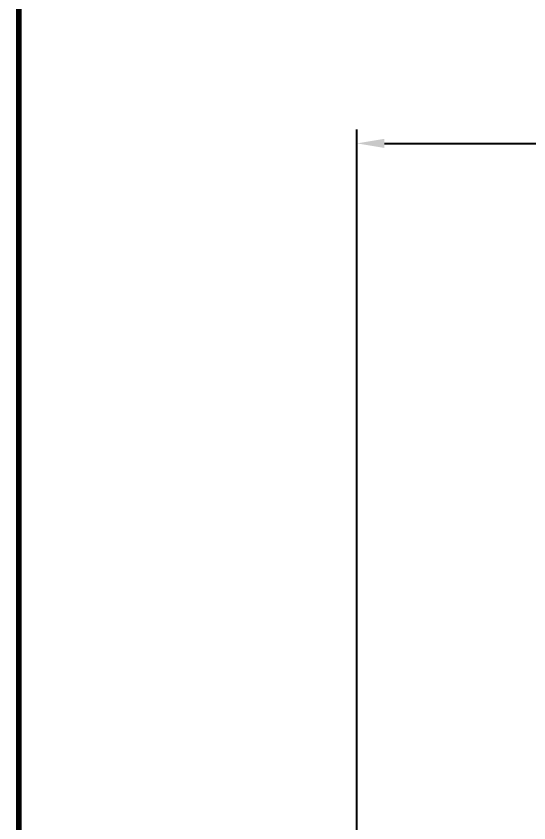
# Model space of a CAD drawing. Header units: millimetres. Extents: x 183355 to 194386, y -190559 to -183233.
# Drawn here: x 183992 to 184777, y -187423 to -186188 of the extents above; entities that cross this region are included whole.
import ezdxf

# ---------------------------------------------------------------- set-up
doc = ezdxf.new("R2010")
doc.units = ezdxf.units.MM
doc.header["$LTSCALE"] = 13
doc.layers.add('1', color=4, linetype='Continuous')
doc.layers.add('2细实线', color=3, linetype='Continuous', lineweight=20)
doc.styles.get("Standard").update_dxf_attribs({"font": 'gbenor.shx', "bigfont": 'gbcbig.shx'})
doc.dimstyles.new('英寸 1-10', dxfattribs={"dimscale": 14, "dimtxt": 3.5, "dimasz": 2, "dimexe": 1.5, "dimexo": 0.5, "dimgap": 0.5, "dimtad": 1, "dimtoh": 1, "dimdec": 1, "dimdsep": 46, "dimtxsty": 'Standard', "dimcen": 2.5, "dimclrd": 3, "dimclre": 3, "dimclrt": 3, "dimadec": 0, "dimazin": 2, "dimtfac": 1, "dimtdec": 1, "dimtmove": 0, "dimatfit": 2, "dimfxl": 1, "dimarcsym": 0})

# ---------------------------------------------------------------- blocks, each defined once
blk = doc.blocks.new('*D118')
at = {"layer": '2细实线', "color": 3, "linetype": 'ByBlock', "lineweight": -2}
for p, q in [((184513.6, -187693.8), (184513.6, -186361.6)), ((187190.9, -187693.8), (187190.9, -186361.6)), ((184555.6, -186382.6), (187148.9, -186382.6))]:
    blk.add_line(p, q, dxfattribs=at)
at = {"layer": '2细实线', "color": 3, "linetype": 'ByBlock'}
for points in [[(184555.6, -186375.6), (184555.6, -186389.6), (184513.6, -186382.6)], [(187148.9, -186375.6), (187148.9, -186389.6), (187190.9, -186382.6)]]:
    blk.add_solid(points, dxfattribs=at)
at = {"layer": 'Defpoints', "color": 0, "linetype": 'ByBlock'}
for p in [(187190.9, -186382.6), (184513.6, -187700.8), (187190.9, -187700.8)]:
    blk.add_point(p, dxfattribs=at)
at = {"layer": '2细实线', "color": 3, "linetype": 'ByBlock', "insert": (185852.2, -186337.4), "char_height": 73.5, "attachment_point": 5}
blk.add_mtext('2677.3 [105.4]', dxfattribs=at)

msp = doc.modelspace()

# ---------------------------------------------------------------- linework, layer by layer
at = {"layer": '1', "const_width": 8.634}
msp.add_lwpolyline([(183995.863, -190287.936), (193468.183, -190287.936), (193468.183, -183479.706), (183995.863, -183479.706), (183995.863, -190287.936)], dxfattribs=at)

# ---------------------------------------------------------------- dimensions: what is measured, and where the dimension line sits
at = {"layer": '2细实线', "linetype": 'ByBlock'}
dim = msp.add_linear_dim(base=(187190.853, -186382.639), p1=(184513.578, -187700.817), p2=(187190.853, -187700.817), dimstyle='英寸 1-10', override={"dimtxt": 5.25, "dimasz": 3}, dxfattribs=at)
dim.commit()
dim.dimension.update_dxf_attribs({"geometry": '*D118', "text_midpoint": (185852.215, -186337.358)})

doc.saveas('drawing.dxf')
